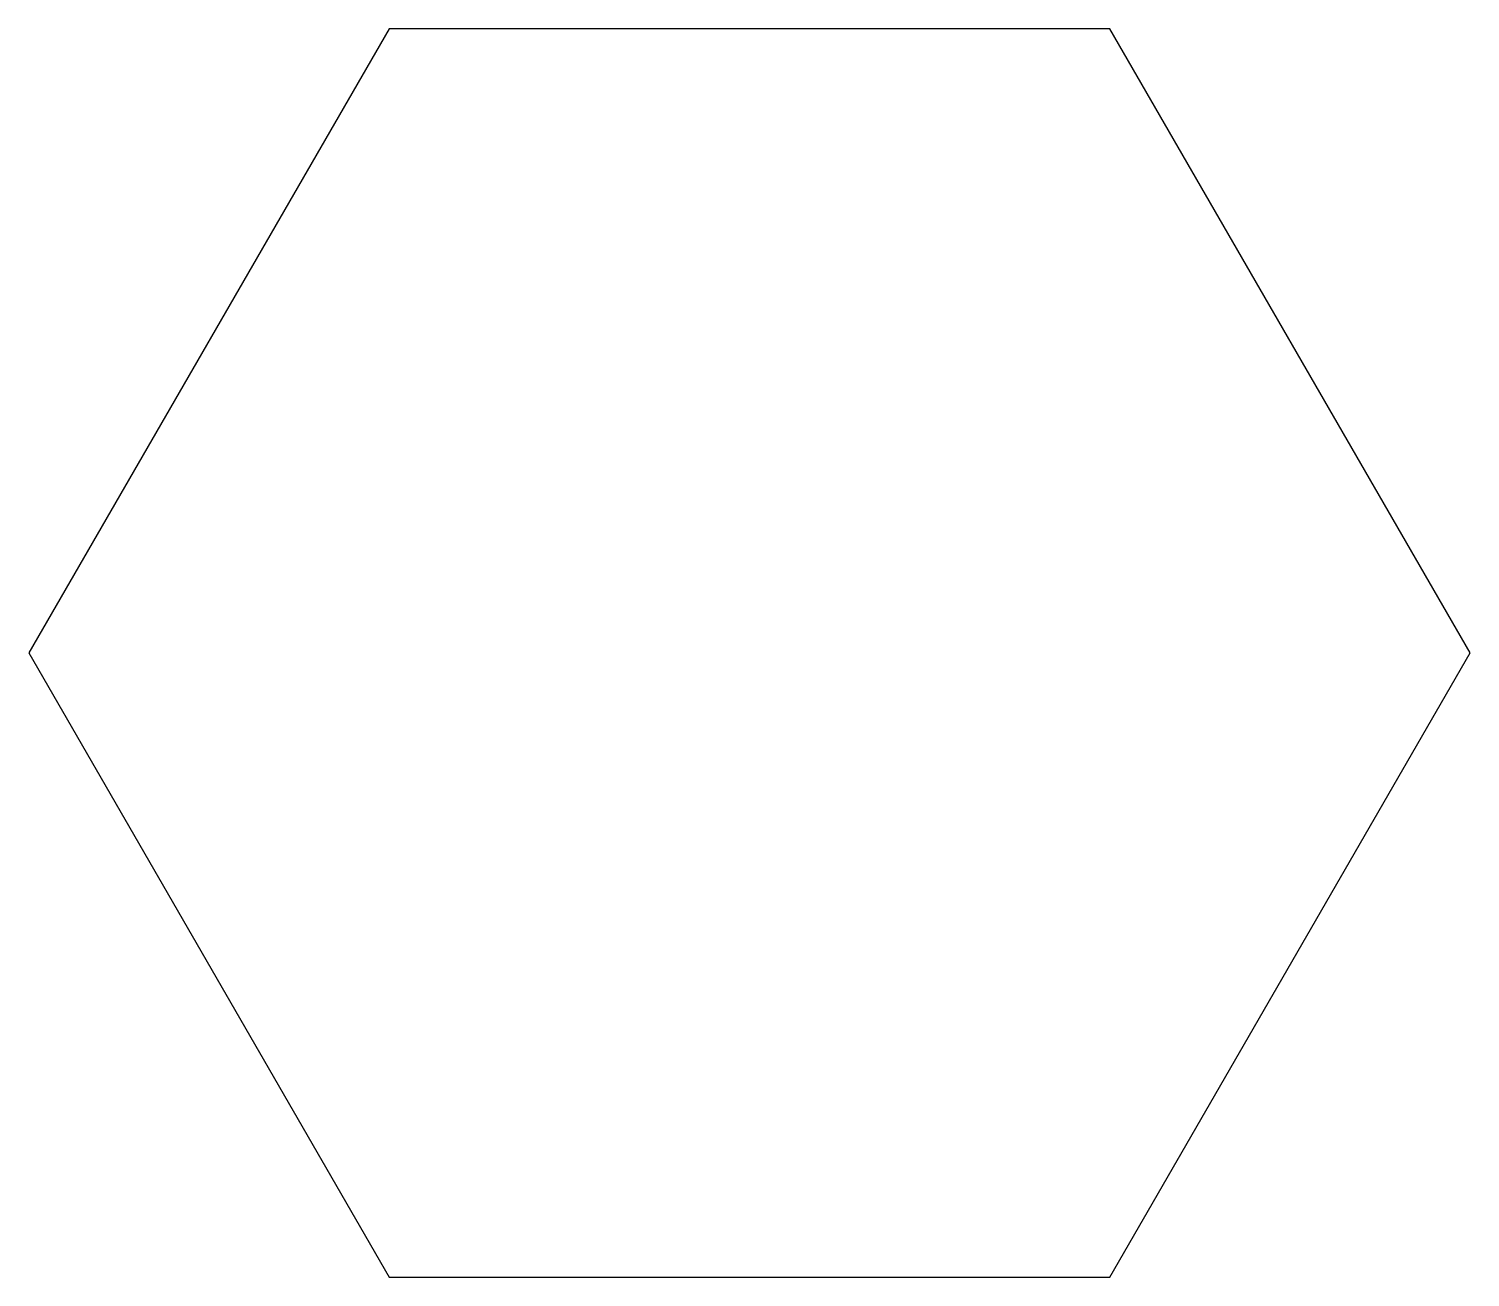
# Model space of a CAD drawing. Header units: millimetres. Extents: x -69 to 69, y -60 to 60.
import ezdxf

# ---------------------------------------------------------------- set-up
doc = ezdxf.new("R2010")
doc.units = ezdxf.units.MM
doc.layers.get('0').update_dxf_attribs({"linetype": 'CONTINUOUS'})

msp = doc.modelspace()

# ---------------------------------------------------------------- linework, layer by layer
for points in [[(69.28, 0), (34.64, 60), (-34.64, 60), (-69.28, 0), (-34.64, -60), (34.64, -60)], [(34.64, 60), (-34.64, 60), (-69.28, 0), (-34.64, -60), (34.64, -60), (69.28, 0)]]:
    msp.add_lwpolyline(points, close=True)

doc.saveas('drawing.dxf')
